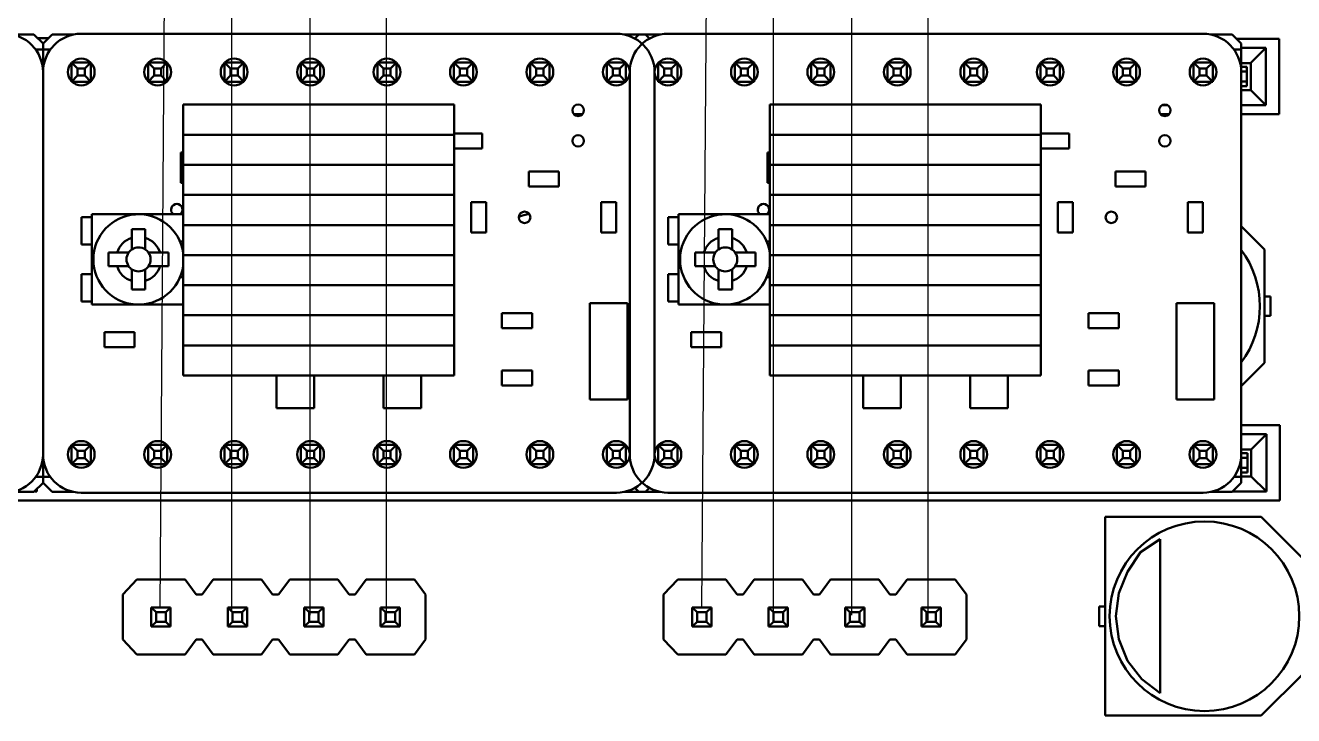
# Model space of a CAD drawing. Header units: millimetres. Extents: x 0 to 420, y 0 to 297.
# Drawn here: x 93.18 to 135.32, y 173.97 to 196.9 of the extents above; entities that cross this region are included whole.
import ezdxf

# ---------------------------------------------------------------- set-up
doc = ezdxf.new("R2010")
doc.units = ezdxf.units.MM
doc.layers.add('Sketch Geometry (ISO)', color=7, linetype='Continuous', lineweight=25)
doc.layers.add('Visible (ISO)', color=7, linetype='Continuous', lineweight=50)

msp = doc.modelspace()

# ---------------------------------------------------------------- linework, layer by layer
at = {"layer": 'Sketch Geometry (ISO)', "color": 1, "true_color": 0xff0000}
for p, q in [((105.172, 177.148), (105.172, 220.849)), ((123.172, 177.148), (123.172, 220.849))]:
    msp.add_line(p, q, dxfattribs=at)
at = {"layer": 'Sketch Geometry (ISO)', "color": 7}
for p, q in [((97.654, 177.571), (97.974, 220.431)), ((115.654, 177.571), (115.974, 220.431))]:
    msp.add_line(p, q, dxfattribs=at)
at = {"layer": 'Sketch Geometry (ISO)', "color": 116, "true_color": 0x008040}
for p, q in [((100.034, 177.411), (100.034, 219.955)), ((118.034, 177.411), (118.034, 219.955))]:
    msp.add_line(p, q, dxfattribs=at)
at = {"layer": 'Sketch Geometry (ISO)', "color": 5, "true_color": 0x0000ff}
for p, q in [((102.64, 177.308), (102.64, 219.321)), ((120.64, 177.308), (120.64, 219.321))]:
    msp.add_line(p, q, dxfattribs=at)
at = {"layer": 'Visible (ISO)'}
for p, q in [((92.744, 196.594), (93.463, 196.594)), ((93.763, 196.294), (93.463, 196.594)), ((93.588, 196.469), (93.938, 196.469)), ((94.063, 196.594), (93.763, 196.294)), ((94.063, 196.594), (94.782, 196.594)), ((112.813, 196.619), (95.033, 196.619)), ((113.064, 196.594), (113.783, 196.594)), ((113.557, 196.594), (113.425, 196.462)), ((113.557, 196.594), (114.276, 196.594)), ((113.915, 196.462), (113.783, 196.594)), ((132.307, 196.619), (114.527, 196.619)), ((132.558, 196.594), (133.277, 196.594)), ((133.577, 196.294), (133.277, 196.594)), ((133.422, 196.449), (134.84, 196.449)), ((134.84, 196.449), (134.84, 193.949)), ((93.763, 196.094), (93.522, 196.094)), ((93.763, 196.094), (93.763, 196.294)), ((93.763, 196.294), (93.763, 196.094)), ((94.005, 196.094), (93.763, 196.094)), ((93.763, 196.094), (93.763, 195.349)), ((93.763, 195.349), (93.763, 196.094)), ((133.577, 196.094), (133.335, 196.094)), ((133.577, 196.294), (133.577, 196.094)), ((133.577, 196.149), (134.394, 196.149)), ((133.577, 195.349), (133.577, 196.094)), ((133.895, 195.65), (134.394, 196.149)), ((134.394, 194.249), (134.394, 196.149)), ((94.913, 195.469), (94.713, 195.669)), ((94.713, 195.029), (94.713, 195.669)), ((94.713, 195.669), (95.353, 195.669)), ((95.153, 195.469), (95.353, 195.669)), ((95.353, 195.669), (95.353, 195.029)), ((97.253, 195.669), (97.893, 195.669)), ((97.453, 195.469), (97.253, 195.669)), ((97.253, 195.029), (97.253, 195.669)), ((97.693, 195.469), (97.893, 195.669)), ((97.893, 195.669), (97.893, 195.029)), ((99.793, 195.669), (100.433, 195.669)), ((99.993, 195.469), (99.793, 195.669)), ((99.793, 195.029), (99.793, 195.669)), ((100.233, 195.469), (100.433, 195.669)), ((100.433, 195.669), (100.433, 195.029)), ((102.333, 195.669), (102.973, 195.669)), ((102.533, 195.469), (102.333, 195.669)), ((102.333, 195.029), (102.333, 195.669)), ((102.773, 195.469), (102.973, 195.669)), ((102.973, 195.669), (102.973, 195.029)), ((104.873, 195.669), (105.513, 195.669)), ((105.073, 195.469), (104.873, 195.669)), ((104.873, 195.029), (104.873, 195.669)), ((105.313, 195.469), (105.513, 195.669)), ((105.513, 195.669), (105.513, 195.029)), ((107.413, 195.669), (108.053, 195.669)), ((107.613, 195.469), (107.413, 195.669)), ((107.413, 195.029), (107.413, 195.669)), ((107.853, 195.469), (108.053, 195.669)), ((108.053, 195.669), (108.053, 195.029)), ((109.953, 195.669), (110.593, 195.669)), ((110.153, 195.469), (109.953, 195.669)), ((109.953, 195.029), (109.953, 195.669)), ((110.393, 195.469), (110.593, 195.669)), ((110.593, 195.669), (110.593, 195.029)), ((112.493, 195.669), (113.133, 195.669)), ((112.693, 195.469), (112.493, 195.669)), ((112.493, 195.029), (112.493, 195.669)), ((112.933, 195.469), (113.133, 195.669)), ((113.133, 195.669), (113.133, 195.029)), ((114.407, 195.469), (114.207, 195.669)), ((114.207, 195.029), (114.207, 195.669)), ((114.207, 195.669), (114.847, 195.669)), ((114.647, 195.469), (114.847, 195.669)), ((114.847, 195.669), (114.847, 195.029)), ((116.747, 195.669), (117.387, 195.669)), ((116.947, 195.469), (116.747, 195.669)), ((116.747, 195.029), (116.747, 195.669)), ((117.187, 195.469), (117.387, 195.669)), ((117.387, 195.669), (117.387, 195.029)), ((119.287, 195.669), (119.927, 195.669)), ((119.487, 195.469), (119.287, 195.669)), ((119.287, 195.029), (119.287, 195.669)), ((119.727, 195.469), (119.927, 195.669)), ((119.927, 195.669), (119.927, 195.029)), ((121.827, 195.669), (122.467, 195.669)), ((122.027, 195.469), (121.827, 195.669)), ((121.827, 195.029), (121.827, 195.669)), ((122.267, 195.469), (122.467, 195.669)), ((122.467, 195.669), (122.467, 195.029)), ((124.367, 195.669), (125.007, 195.669)), ((124.567, 195.469), (124.367, 195.669)), ((124.367, 195.029), (124.367, 195.669)), ((124.807, 195.469), (125.007, 195.669)), ((125.007, 195.669), (125.007, 195.029)), ((126.907, 195.669), (127.547, 195.669)), ((127.107, 195.469), (126.907, 195.669)), ((126.907, 195.029), (126.907, 195.669)), ((127.347, 195.469), (127.547, 195.669)), ((127.547, 195.669), (127.547, 195.029)), ((129.447, 195.669), (130.087, 195.669)), ((129.647, 195.469), (129.447, 195.669)), ((129.447, 195.029), (129.447, 195.669)), ((129.887, 195.469), (130.087, 195.669)), ((130.087, 195.669), (130.087, 195.029)), ((131.987, 195.669), (132.627, 195.669)), ((132.187, 195.469), (131.987, 195.669)), ((131.987, 195.029), (131.987, 195.669)), ((132.427, 195.469), (132.627, 195.669)), ((132.627, 195.669), (132.627, 195.029)), ((133.577, 195.649), (133.895, 195.649)), ((133.895, 194.748), (133.895, 195.65)), ((93.763, 195.349), (93.763, 182.649)), ((93.763, 182.649), (93.763, 195.349)), ((94.713, 195.029), (94.913, 195.229)), ((95.153, 195.469), (94.913, 195.469)), ((94.913, 195.469), (94.913, 195.229)), ((94.913, 195.229), (95.153, 195.229)), ((95.153, 195.229), (95.153, 195.469)), ((95.353, 195.029), (95.153, 195.229)), ((97.253, 195.029), (97.453, 195.229)), ((97.693, 195.469), (97.453, 195.469)), ((97.453, 195.469), (97.453, 195.229)), ((97.453, 195.229), (97.693, 195.229)), ((97.693, 195.229), (97.693, 195.469)), ((97.893, 195.029), (97.693, 195.229)), ((99.793, 195.029), (99.993, 195.229)), ((100.233, 195.469), (99.993, 195.469)), ((99.993, 195.469), (99.993, 195.229)), ((99.993, 195.229), (100.233, 195.229)), ((100.233, 195.229), (100.233, 195.469)), ((100.433, 195.029), (100.233, 195.229)), ((102.333, 195.029), (102.533, 195.229)), ((102.773, 195.469), (102.533, 195.469)), ((102.533, 195.469), (102.533, 195.229)), ((102.533, 195.229), (102.773, 195.229)), ((102.773, 195.229), (102.773, 195.469)), ((102.973, 195.029), (102.773, 195.229)), ((104.873, 195.029), (105.073, 195.229)), ((105.313, 195.469), (105.073, 195.469)), ((105.073, 195.469), (105.073, 195.229)), ((105.073, 195.229), (105.313, 195.229)), ((105.313, 195.229), (105.313, 195.469)), ((105.513, 195.029), (105.313, 195.229)), ((107.413, 195.029), (107.613, 195.229)), ((107.853, 195.469), (107.613, 195.469)), ((107.613, 195.469), (107.613, 195.229)), ((107.613, 195.229), (107.853, 195.229)), ((107.853, 195.229), (107.853, 195.469)), ((108.053, 195.029), (107.853, 195.229)), ((109.953, 195.029), (110.153, 195.229)), ((110.393, 195.469), (110.153, 195.469)), ((110.153, 195.469), (110.153, 195.229)), ((110.153, 195.229), (110.393, 195.229)), ((110.393, 195.229), (110.393, 195.469)), ((110.593, 195.029), (110.393, 195.229)), ((112.493, 195.029), (112.693, 195.229)), ((112.933, 195.469), (112.693, 195.469)), ((112.693, 195.469), (112.693, 195.229)), ((112.693, 195.229), (112.933, 195.229)), ((112.933, 195.229), (112.933, 195.469)), ((113.133, 195.029), (112.933, 195.229)), ((113.257, 195.378), (113.257, 195.349)), ((113.257, 195.349), (113.257, 182.649)), ((114.083, 195.349), (114.083, 195.378)), ((114.083, 182.649), (114.083, 195.349)), ((114.207, 195.029), (114.407, 195.229)), ((114.647, 195.469), (114.407, 195.469)), ((114.407, 195.469), (114.407, 195.229)), ((114.407, 195.229), (114.647, 195.229)), ((114.647, 195.229), (114.647, 195.469)), ((114.847, 195.029), (114.647, 195.229)), ((116.747, 195.029), (116.947, 195.229)), ((117.187, 195.469), (116.947, 195.469)), ((116.947, 195.469), (116.947, 195.229)), ((116.947, 195.229), (117.187, 195.229)), ((117.187, 195.229), (117.187, 195.469)), ((117.387, 195.029), (117.187, 195.229)), ((119.287, 195.029), (119.487, 195.229)), ((119.727, 195.469), (119.487, 195.469)), ((119.487, 195.469), (119.487, 195.229)), ((119.487, 195.229), (119.727, 195.229)), ((119.727, 195.229), (119.727, 195.469)), ((119.927, 195.029), (119.727, 195.229)), ((121.827, 195.029), (122.027, 195.229)), ((122.267, 195.469), (122.027, 195.469)), ((122.027, 195.469), (122.027, 195.229)), ((122.027, 195.229), (122.267, 195.229)), ((122.267, 195.229), (122.267, 195.469)), ((122.467, 195.029), (122.267, 195.229)), ((124.367, 195.029), (124.567, 195.229)), ((124.807, 195.469), (124.567, 195.469)), ((124.567, 195.469), (124.567, 195.229)), ((124.567, 195.229), (124.807, 195.229)), ((124.807, 195.229), (124.807, 195.469)), ((125.007, 195.029), (124.807, 195.229)), ((126.907, 195.029), (127.107, 195.229)), ((127.347, 195.469), (127.107, 195.469)), ((127.107, 195.469), (127.107, 195.229)), ((127.107, 195.229), (127.347, 195.229)), ((127.347, 195.229), (127.347, 195.469)), ((127.547, 195.029), (127.347, 195.229)), ((129.447, 195.029), (129.647, 195.229)), ((129.887, 195.469), (129.647, 195.469)), ((129.647, 195.469), (129.647, 195.229)), ((129.647, 195.229), (129.887, 195.229)), ((129.887, 195.229), (129.887, 195.469)), ((130.087, 195.029), (129.887, 195.229)), ((131.987, 195.029), (132.187, 195.229)), ((132.427, 195.469), (132.187, 195.469)), ((132.187, 195.469), (132.187, 195.229)), ((132.187, 195.229), (132.427, 195.229)), ((132.427, 195.229), (132.427, 195.469)), ((132.627, 195.029), (132.427, 195.229)), ((133.765, 195.519), (133.577, 195.519)), ((133.577, 195.366), (133.765, 195.366)), ((133.577, 182.649), (133.577, 195.349)), ((133.765, 194.879), (133.765, 195.519)), ((95.353, 195.029), (94.713, 195.029)), ((97.893, 195.029), (97.253, 195.029)), ((100.433, 195.029), (99.793, 195.029)), ((102.973, 195.029), (102.333, 195.029)), ((105.513, 195.029), (104.873, 195.029)), ((108.053, 195.029), (107.413, 195.029)), ((110.593, 195.029), (109.953, 195.029)), ((113.133, 195.029), (112.493, 195.029)), ((114.847, 195.029), (114.207, 195.029)), ((117.387, 195.029), (116.747, 195.029)), ((119.927, 195.029), (119.287, 195.029)), ((122.467, 195.029), (121.827, 195.029)), ((125.007, 195.029), (124.367, 195.029)), ((127.547, 195.029), (126.907, 195.029)), ((130.087, 195.029), (129.447, 195.029)), ((132.627, 195.029), (131.987, 195.029)), ((133.577, 195.032), (133.765, 195.032)), ((133.577, 194.879), (133.765, 194.879)), ((133.577, 194.749), (133.895, 194.749)), ((133.895, 194.748), (134.394, 194.249)), ((107.423, 194.269), (98.423, 194.269)), ((98.423, 194.269), (98.423, 193.769)), ((107.423, 193.769), (107.423, 194.269)), ((126.917, 194.269), (117.917, 194.269)), ((117.917, 194.269), (117.917, 193.769)), ((126.917, 193.769), (126.917, 194.269)), ((111.404, 193.949), (111.682, 193.949)), ((130.898, 193.949), (131.176, 193.949)), ((130.95, 194.249), (131.123, 194.249)), ((133.577, 194.249), (134.394, 194.249)), ((133.577, 193.949), (134.84, 193.949)), ((98.423, 193.769), (98.423, 193.269)), ((107.423, 193.269), (107.423, 193.769)), ((117.917, 193.769), (117.917, 193.269)), ((126.917, 193.269), (126.917, 193.769)), ((107.423, 193.269), (98.423, 193.269)), ((98.423, 192.269), (98.423, 193.269)), ((108.36, 193.313), (107.423, 193.313)), ((107.423, 193.269), (107.423, 192.269)), ((108.36, 192.813), (108.36, 193.313)), ((126.917, 193.269), (117.917, 193.269)), ((117.917, 192.269), (117.917, 193.269)), ((127.854, 193.313), (126.917, 193.313)), ((126.917, 193.269), (126.917, 192.269)), ((127.854, 192.813), (127.854, 193.313)), ((98.339, 192.674), (98.339, 191.674)), ((98.423, 192.674), (98.339, 192.674)), ((107.423, 192.813), (108.36, 192.813)), ((117.833, 192.674), (117.833, 191.674)), ((117.917, 192.674), (117.833, 192.674)), ((126.917, 192.813), (127.854, 192.813)), ((98.423, 192.269), (107.423, 192.269)), ((98.423, 192.269), (98.423, 191.269)), ((107.423, 191.269), (107.423, 192.269)), ((117.917, 192.269), (126.917, 192.269)), ((117.917, 192.269), (117.917, 191.269)), ((126.917, 191.269), (126.917, 192.269)), ((110.9, 192.043), (109.9, 192.043)), ((109.9, 192.043), (109.9, 191.543)), ((110.9, 191.543), (110.9, 192.043)), ((130.394, 192.043), (129.394, 192.043)), ((129.394, 192.043), (129.394, 191.543)), ((130.394, 191.543), (130.394, 192.043)), ((98.339, 191.674), (98.423, 191.674)), ((109.9, 191.543), (110.9, 191.543)), ((117.833, 191.674), (117.917, 191.674)), ((129.394, 191.543), (130.394, 191.543)), ((107.423, 191.269), (98.423, 191.269)), ((98.423, 190.269), (98.423, 191.269)), ((107.423, 191.269), (107.423, 190.269)), ((107.991, 191.023), (107.991, 190.023)), ((108.491, 191.023), (107.991, 191.023)), ((108.491, 190.023), (108.491, 191.023)), ((112.309, 191.023), (112.309, 190.023)), ((112.809, 191.023), (112.309, 191.023)), ((112.809, 190.023), (112.809, 191.023)), ((126.917, 191.269), (117.917, 191.269)), ((117.917, 190.269), (117.917, 191.269)), ((126.917, 191.269), (126.917, 190.269)), ((127.485, 191.023), (127.485, 190.023)), ((127.985, 191.023), (127.485, 191.023)), ((127.985, 190.023), (127.985, 191.023)), ((131.803, 191.023), (131.803, 190.023)), ((132.303, 191.023), (131.803, 191.023)), ((132.303, 190.023), (132.303, 191.023)), ((95.038, 190.526), (95.388, 190.526)), ((95.038, 189.621), (95.038, 190.526)), ((98.423, 190.626), (95.388, 190.626)), ((95.388, 190.626), (95.388, 190.526)), ((95.388, 190.526), (95.388, 189.621)), ((114.532, 190.526), (114.882, 190.526)), ((114.532, 189.621), (114.532, 190.526)), ((117.917, 190.626), (114.882, 190.626)), ((114.882, 190.626), (114.882, 190.526)), ((114.882, 190.526), (114.882, 189.621)), ((97.163, 190.126), (96.713, 190.126)), ((96.713, 190.126), (96.713, 189.842)), ((97.163, 189.842), (97.163, 190.126)), ((98.423, 190.269), (107.423, 190.269)), ((98.423, 190.269), (98.423, 189.269)), ((107.423, 189.269), (107.423, 190.269)), ((116.657, 190.126), (116.207, 190.126)), ((116.207, 190.126), (116.207, 189.842)), ((116.657, 189.842), (116.657, 190.126)), ((117.917, 190.269), (126.917, 190.269)), ((117.917, 190.269), (117.917, 189.269)), ((126.917, 189.269), (126.917, 190.269)), ((134.346, 189.459), (133.577, 190.228)), ((98.315, 189.721), (98.423, 189.721)), ((107.991, 190.023), (108.491, 190.023)), ((112.309, 190.023), (112.809, 190.023)), ((117.809, 189.721), (117.917, 189.721)), ((127.485, 190.023), (127.985, 190.023)), ((131.803, 190.023), (132.303, 190.023)), ((95.388, 189.621), (95.038, 189.621)), ((95.388, 189.621), (95.388, 188.631)), ((95.938, 189.351), (95.938, 188.901)), ((96.223, 189.351), (95.938, 189.351)), ((97.938, 189.351), (97.654, 189.351)), ((97.938, 188.901), (97.938, 189.351)), ((107.423, 189.269), (98.423, 189.269)), ((98.423, 188.269), (98.423, 189.269)), ((107.423, 189.269), (107.423, 188.269)), ((114.882, 189.621), (114.532, 189.621)), ((114.882, 189.621), (114.882, 188.631)), ((115.432, 189.351), (115.432, 188.901)), ((115.716, 189.351), (115.432, 189.351)), ((117.432, 189.351), (117.147, 189.351)), ((117.432, 188.901), (117.432, 189.351)), ((126.917, 189.269), (117.917, 189.269)), ((117.917, 188.269), (117.917, 189.269)), ((126.917, 189.269), (126.917, 188.269)), ((134.346, 185.687), (134.346, 189.459)), ((95.938, 188.901), (96.223, 188.901)), ((97.654, 188.901), (97.938, 188.901)), ((115.432, 188.901), (115.716, 188.901)), ((117.147, 188.901), (117.432, 188.901)), ((95.038, 188.631), (95.388, 188.631)), ((95.038, 187.726), (95.038, 188.631)), ((95.388, 188.631), (95.388, 187.726)), ((96.713, 188.411), (96.713, 188.126)), ((97.163, 188.126), (97.163, 188.411)), ((98.423, 188.531), (98.315, 188.531)), ((114.532, 188.631), (114.882, 188.631)), ((114.532, 187.726), (114.532, 188.631)), ((114.882, 188.631), (114.882, 187.726)), ((116.207, 188.411), (116.207, 188.126)), ((116.657, 188.126), (116.657, 188.411)), ((117.917, 188.531), (117.809, 188.531)), ((96.713, 188.126), (97.163, 188.126)), ((98.423, 188.269), (107.423, 188.269)), ((98.423, 188.269), (98.423, 187.269)), ((107.423, 187.269), (107.423, 188.269)), ((116.207, 188.126), (116.657, 188.126)), ((117.917, 188.269), (126.917, 188.269)), ((117.917, 188.269), (117.917, 187.269)), ((126.917, 187.269), (126.917, 188.269)), ((95.388, 187.726), (95.038, 187.726)), ((95.388, 187.726), (95.388, 187.626)), ((95.388, 187.626), (98.423, 187.626)), ((111.934, 187.678), (111.934, 184.478)), ((113.184, 187.678), (111.934, 187.678)), ((113.184, 184.478), (113.184, 187.678)), ((114.882, 187.726), (114.532, 187.726)), ((114.882, 187.726), (114.882, 187.626)), ((114.882, 187.626), (117.917, 187.626)), ((131.428, 187.678), (131.428, 184.478)), ((132.678, 187.678), (131.428, 187.678)), ((132.678, 184.478), (132.678, 187.678)), ((134.546, 187.898), (134.346, 187.898)), ((134.546, 187.248), (134.546, 187.898)), ((107.423, 187.269), (98.423, 187.269)), ((98.423, 186.269), (98.423, 187.269)), ((107.423, 187.269), (107.423, 186.269)), ((110.011, 187.344), (109.011, 187.344)), ((109.011, 187.344), (109.011, 186.844)), ((110.011, 186.844), (110.011, 187.344)), ((126.917, 187.269), (117.917, 187.269)), ((117.917, 186.269), (117.917, 187.269)), ((126.917, 187.269), (126.917, 186.269)), ((129.505, 187.344), (128.505, 187.344)), ((128.505, 187.344), (128.505, 186.844)), ((129.505, 186.844), (129.505, 187.344)), ((134.346, 187.248), (134.546, 187.248)), ((96.803, 186.709), (95.803, 186.709)), ((95.803, 186.709), (95.803, 186.209)), ((96.803, 186.209), (96.803, 186.709)), ((109.011, 186.844), (110.011, 186.844)), ((116.297, 186.709), (115.297, 186.709)), ((115.297, 186.709), (115.297, 186.209)), ((116.297, 186.209), (116.297, 186.709)), ((128.505, 186.844), (129.505, 186.844)), ((98.423, 186.269), (107.423, 186.269)), ((98.423, 186.269), (98.423, 185.769)), ((107.423, 185.769), (107.423, 186.269)), ((117.917, 186.269), (126.917, 186.269)), ((117.917, 186.269), (117.917, 185.769)), ((126.917, 185.769), (126.917, 186.269)), ((95.803, 186.209), (96.803, 186.209)), ((115.297, 186.209), (116.297, 186.209)), ((98.423, 185.769), (98.423, 185.269)), ((107.423, 185.269), (107.423, 185.769)), ((110.011, 185.439), (109.011, 185.439)), ((109.011, 185.439), (109.011, 184.939)), ((110.011, 184.939), (110.011, 185.439)), ((117.917, 185.769), (117.917, 185.269)), ((126.917, 185.269), (126.917, 185.769)), ((129.505, 185.439), (128.505, 185.439)), ((128.505, 185.439), (128.505, 184.939)), ((129.505, 184.939), (129.505, 185.439)), ((133.577, 184.918), (134.346, 185.687)), ((98.423, 185.269), (107.423, 185.269)), ((101.52, 185.269), (101.52, 184.189)), ((102.77, 184.189), (102.77, 185.269)), ((105.076, 185.269), (105.076, 184.189)), ((106.326, 184.189), (106.326, 185.269)), ((117.917, 185.269), (126.917, 185.269)), ((121.014, 185.269), (121.014, 184.189)), ((122.264, 184.189), (122.264, 185.269)), ((124.57, 185.269), (124.57, 184.189)), ((125.82, 184.189), (125.82, 185.269)), ((109.011, 184.939), (110.011, 184.939)), ((128.505, 184.939), (129.505, 184.939)), ((101.52, 184.189), (102.77, 184.189)), ((105.076, 184.189), (106.326, 184.189)), ((111.934, 184.478), (113.184, 184.478)), ((121.014, 184.189), (122.264, 184.189)), ((124.57, 184.189), (125.82, 184.189)), ((131.428, 184.478), (132.678, 184.478)), ((133.577, 183.617), (134.856, 183.617)), ((133.577, 183.317), (134.41, 183.317)), ((133.911, 182.818), (134.41, 183.317)), ((134.41, 181.417), (134.41, 183.317)), ((134.856, 183.617), (134.856, 181.117)), ((94.713, 182.969), (95.353, 182.969)), ((94.913, 182.769), (94.713, 182.969)), ((94.713, 182.329), (94.713, 182.969)), ((95.153, 182.769), (95.353, 182.969)), ((95.353, 182.969), (95.353, 182.329)), ((97.453, 182.769), (97.253, 182.969)), ((97.253, 182.329), (97.253, 182.969)), ((97.253, 182.969), (97.893, 182.969)), ((97.693, 182.769), (97.893, 182.969)), ((97.893, 182.969), (97.893, 182.329)), ((99.993, 182.769), (99.793, 182.969)), ((99.793, 182.329), (99.793, 182.969)), ((99.793, 182.969), (100.433, 182.969)), ((100.233, 182.769), (100.433, 182.969)), ((100.433, 182.969), (100.433, 182.329)), ((102.333, 182.969), (102.973, 182.969)), ((102.333, 182.329), (102.333, 182.969)), ((102.533, 182.769), (102.333, 182.969)), ((102.773, 182.769), (102.973, 182.969)), ((102.973, 182.969), (102.973, 182.329)), ((104.873, 182.329), (104.873, 182.969)), ((104.873, 182.969), (105.513, 182.969)), ((105.073, 182.769), (104.873, 182.969)), ((105.313, 182.769), (105.513, 182.969)), ((105.513, 182.969), (105.513, 182.329)), ((107.413, 182.329), (107.413, 182.969)), ((107.413, 182.969), (108.053, 182.969)), ((107.613, 182.769), (107.413, 182.969)), ((107.853, 182.769), (108.053, 182.969)), ((108.053, 182.969), (108.053, 182.329)), ((109.953, 182.329), (109.953, 182.969)), ((109.953, 182.969), (110.593, 182.969)), ((110.153, 182.769), (109.953, 182.969)), ((110.393, 182.769), (110.593, 182.969)), ((110.593, 182.969), (110.593, 182.329)), ((112.493, 182.329), (112.493, 182.969)), ((112.493, 182.969), (113.133, 182.969)), ((112.693, 182.769), (112.493, 182.969)), ((112.933, 182.769), (113.133, 182.969)), ((113.133, 182.969), (113.133, 182.329)), ((114.207, 182.969), (114.847, 182.969)), ((114.407, 182.769), (114.207, 182.969)), ((114.207, 182.329), (114.207, 182.969)), ((114.647, 182.769), (114.847, 182.969)), ((114.847, 182.969), (114.847, 182.329)), ((116.947, 182.769), (116.747, 182.969)), ((116.747, 182.329), (116.747, 182.969)), ((116.747, 182.969), (117.387, 182.969)), ((117.187, 182.769), (117.387, 182.969)), ((117.387, 182.969), (117.387, 182.329)), ((119.487, 182.769), (119.287, 182.969)), ((119.287, 182.329), (119.287, 182.969)), ((119.287, 182.969), (119.927, 182.969)), ((119.727, 182.769), (119.927, 182.969)), ((119.927, 182.969), (119.927, 182.329)), ((121.827, 182.969), (122.467, 182.969)), ((121.827, 182.329), (121.827, 182.969)), ((122.027, 182.769), (121.827, 182.969)), ((122.267, 182.769), (122.467, 182.969)), ((122.467, 182.969), (122.467, 182.329)), ((124.367, 182.329), (124.367, 182.969)), ((124.367, 182.969), (125.007, 182.969)), ((124.567, 182.769), (124.367, 182.969)), ((124.807, 182.769), (125.007, 182.969)), ((125.007, 182.969), (125.007, 182.329)), ((126.907, 182.329), (126.907, 182.969)), ((126.907, 182.969), (127.547, 182.969)), ((127.107, 182.769), (126.907, 182.969)), ((127.347, 182.769), (127.547, 182.969)), ((127.547, 182.969), (127.547, 182.329)), ((129.447, 182.329), (129.447, 182.969)), ((129.447, 182.969), (130.087, 182.969)), ((129.647, 182.769), (129.447, 182.969)), ((129.887, 182.769), (130.087, 182.969)), ((130.087, 182.969), (130.087, 182.329)), ((131.987, 182.329), (131.987, 182.969)), ((131.987, 182.969), (132.627, 182.969)), ((132.187, 182.769), (131.987, 182.969)), ((132.427, 182.769), (132.627, 182.969)), ((132.627, 182.969), (132.627, 182.329)), ((93.763, 182.649), (93.763, 181.904)), ((93.763, 181.904), (93.763, 182.649)), ((94.713, 182.329), (94.913, 182.529)), ((95.153, 182.769), (94.913, 182.769)), ((94.913, 182.769), (94.913, 182.529)), ((94.913, 182.529), (95.153, 182.529)), ((95.153, 182.529), (95.153, 182.769)), ((95.353, 182.329), (95.153, 182.529)), ((97.253, 182.329), (97.453, 182.529)), ((97.453, 182.769), (97.453, 182.529)), ((97.693, 182.769), (97.453, 182.769)), ((97.453, 182.529), (97.693, 182.529)), ((97.693, 182.529), (97.693, 182.769)), ((97.893, 182.329), (97.693, 182.529)), ((99.793, 182.329), (99.993, 182.529)), ((99.993, 182.769), (99.993, 182.529)), ((100.233, 182.769), (99.993, 182.769)), ((99.993, 182.529), (100.233, 182.529)), ((100.233, 182.529), (100.233, 182.769)), ((100.433, 182.329), (100.233, 182.529)), ((102.333, 182.329), (102.533, 182.529)), ((102.533, 182.769), (102.533, 182.529)), ((102.773, 182.769), (102.533, 182.769)), ((102.533, 182.529), (102.773, 182.529)), ((102.773, 182.529), (102.773, 182.769)), ((102.973, 182.329), (102.773, 182.529)), ((104.873, 182.329), (105.073, 182.529)), ((105.073, 182.769), (105.073, 182.529)), ((105.313, 182.769), (105.073, 182.769)), ((105.073, 182.529), (105.313, 182.529)), ((105.313, 182.529), (105.313, 182.769)), ((105.513, 182.329), (105.313, 182.529)), ((107.413, 182.329), (107.613, 182.529)), ((107.613, 182.769), (107.613, 182.529)), ((107.853, 182.769), (107.613, 182.769)), ((107.613, 182.529), (107.853, 182.529)), ((107.853, 182.529), (107.853, 182.769)), ((108.053, 182.329), (107.853, 182.529)), ((109.953, 182.329), (110.153, 182.529)), ((110.153, 182.769), (110.153, 182.529)), ((110.393, 182.769), (110.153, 182.769)), ((110.153, 182.529), (110.393, 182.529)), ((110.393, 182.529), (110.393, 182.769)), ((110.593, 182.329), (110.393, 182.529)), ((112.493, 182.329), (112.693, 182.529)), ((112.693, 182.769), (112.693, 182.529)), ((112.933, 182.769), (112.693, 182.769)), ((112.693, 182.529), (112.933, 182.529)), ((112.933, 182.529), (112.933, 182.769)), ((113.133, 182.329), (112.933, 182.529)), ((113.257, 182.649), (113.257, 182.621)), ((114.083, 182.621), (114.083, 182.649)), ((114.207, 182.329), (114.407, 182.529)), ((114.647, 182.769), (114.407, 182.769)), ((114.407, 182.769), (114.407, 182.529)), ((114.407, 182.529), (114.647, 182.529)), ((114.647, 182.529), (114.647, 182.769)), ((114.847, 182.329), (114.647, 182.529)), ((116.747, 182.329), (116.947, 182.529)), ((116.947, 182.769), (116.947, 182.529)), ((117.187, 182.769), (116.947, 182.769)), ((116.947, 182.529), (117.187, 182.529)), ((117.187, 182.529), (117.187, 182.769)), ((117.387, 182.329), (117.187, 182.529)), ((119.287, 182.329), (119.487, 182.529)), ((119.487, 182.769), (119.487, 182.529)), ((119.727, 182.769), (119.487, 182.769)), ((119.487, 182.529), (119.727, 182.529)), ((119.727, 182.529), (119.727, 182.769)), ((119.927, 182.329), (119.727, 182.529)), ((121.827, 182.329), (122.027, 182.529)), ((122.027, 182.769), (122.027, 182.529)), ((122.267, 182.769), (122.027, 182.769)), ((122.027, 182.529), (122.267, 182.529)), ((122.267, 182.529), (122.267, 182.769)), ((122.467, 182.329), (122.267, 182.529)), ((124.367, 182.329), (124.567, 182.529)), ((124.567, 182.769), (124.567, 182.529)), ((124.807, 182.769), (124.567, 182.769)), ((124.567, 182.529), (124.807, 182.529)), ((124.807, 182.529), (124.807, 182.769)), ((125.007, 182.329), (124.807, 182.529)), ((126.907, 182.329), (127.107, 182.529)), ((127.107, 182.769), (127.107, 182.529)), ((127.347, 182.769), (127.107, 182.769)), ((127.107, 182.529), (127.347, 182.529)), ((127.347, 182.529), (127.347, 182.769)), ((127.547, 182.329), (127.347, 182.529)), ((129.447, 182.329), (129.647, 182.529)), ((129.647, 182.769), (129.647, 182.529)), ((129.887, 182.769), (129.647, 182.769)), ((129.647, 182.529), (129.887, 182.529)), ((129.887, 182.529), (129.887, 182.769)), ((130.087, 182.329), (129.887, 182.529)), ((131.987, 182.329), (132.187, 182.529)), ((132.187, 182.769), (132.187, 182.529)), ((132.427, 182.769), (132.187, 182.769)), ((132.187, 182.529), (132.427, 182.529)), ((132.427, 182.529), (132.427, 182.769)), ((132.627, 182.329), (132.427, 182.529)), ((133.577, 182.817), (133.911, 182.817)), ((133.781, 182.687), (133.577, 182.687)), ((133.577, 181.904), (133.577, 182.649)), ((133.577, 182.533), (133.781, 182.533)), ((133.781, 182.047), (133.781, 182.687)), ((133.911, 181.916), (133.911, 182.818)), ((95.353, 182.329), (94.713, 182.329)), ((97.893, 182.329), (97.253, 182.329)), ((100.433, 182.329), (99.793, 182.329)), ((102.973, 182.329), (102.333, 182.329)), ((105.513, 182.329), (104.873, 182.329)), ((108.053, 182.329), (107.413, 182.329)), ((110.593, 182.329), (109.953, 182.329)), ((113.133, 182.329), (112.493, 182.329)), ((114.847, 182.329), (114.207, 182.329)), ((117.387, 182.329), (116.747, 182.329)), ((119.927, 182.329), (119.287, 182.329)), ((122.467, 182.329), (121.827, 182.329)), ((125.007, 182.329), (124.367, 182.329)), ((127.547, 182.329), (126.907, 182.329)), ((130.087, 182.329), (129.447, 182.329)), ((132.627, 182.329), (131.987, 182.329)), ((133.577, 182.2), (133.781, 182.2)), ((133.577, 182.047), (133.781, 182.047)), ((93.463, 181.404), (93.763, 181.704)), ((93.522, 181.904), (93.763, 181.904)), ((93.763, 181.904), (94.005, 181.904)), ((93.763, 181.704), (93.763, 181.904)), ((93.763, 181.904), (93.763, 181.704)), ((93.763, 181.704), (94.063, 181.404)), ((133.277, 181.404), (133.577, 181.704)), ((133.335, 181.904), (133.577, 181.904)), ((133.577, 181.917), (133.911, 181.917)), ((133.577, 181.904), (133.577, 181.704)), ((133.911, 181.916), (134.41, 181.417)), ((93.463, 181.404), (92.744, 181.404)), ((93.476, 181.417), (93.554, 181.417)), ((93.515, 181.456), (93.554, 181.417)), ((93.554, 181.417), (93.554, 181.495)), ((94.782, 181.404), (94.063, 181.404)), ((95.033, 181.379), (112.813, 181.379)), ((113.783, 181.404), (113.064, 181.404)), ((113.425, 181.536), (113.557, 181.404)), ((114.276, 181.404), (113.557, 181.404)), ((113.783, 181.404), (113.915, 181.536)), ((114.527, 181.379), (132.307, 181.379)), ((133.277, 181.404), (132.558, 181.404)), ((133.289, 181.417), (134.41, 181.417)), ((73.43, 181.117), (94, 181.117)), ((94, 181.122), (114.286, 181.122)), ((114.286, 181.117), (134.856, 181.117)), ((134.239, 180.575), (129.054, 180.575)), ((129.054, 180.575), (129.054, 173.975)), ((135.654, 179.161), (134.239, 180.575)), ((130.231, 179.398), (130.879, 179.83)), ((130.879, 179.83), (130.879, 174.72)), ((129.799, 178.75), (130.231, 179.398)), ((129.504, 178.038), (129.799, 178.75)), ((96.412, 178.001), (96.882, 178.501)), ((96.882, 178.501), (98.482, 178.501)), ((98.482, 178.501), (98.852, 178.001)), ((99.052, 178.001), (99.422, 178.501)), ((99.422, 178.501), (101.022, 178.501)), ((101.022, 178.501), (101.392, 178.001)), ((101.592, 178.001), (101.962, 178.501)), ((101.962, 178.501), (103.562, 178.501)), ((103.562, 178.501), (103.932, 178.001)), ((104.132, 178.001), (104.502, 178.501)), ((104.502, 178.501), (106.102, 178.501)), ((106.102, 178.501), (106.472, 178.001)), ((114.384, 178.001), (114.854, 178.501)), ((114.854, 178.501), (116.454, 178.501)), ((116.454, 178.501), (116.824, 178.001)), ((117.024, 178.001), (117.394, 178.501)), ((117.394, 178.501), (118.994, 178.501)), ((118.994, 178.501), (119.364, 178.001)), ((119.564, 178.001), (119.934, 178.501)), ((119.934, 178.501), (121.534, 178.501)), ((121.534, 178.501), (121.904, 178.001)), ((122.104, 178.001), (122.474, 178.501)), ((122.474, 178.501), (124.074, 178.501)), ((124.074, 178.501), (124.444, 178.001)), ((96.412, 178.001), (96.412, 176.501)), ((99.052, 178.001), (98.852, 178.001)), ((101.592, 178.001), (101.392, 178.001)), ((104.132, 178.001), (103.932, 178.001)), ((106.472, 178.001), (106.472, 176.501)), ((114.384, 178.001), (114.384, 176.501)), ((117.024, 178.001), (116.824, 178.001)), ((119.564, 178.001), (119.364, 178.001)), ((122.104, 178.001), (121.904, 178.001)), ((124.444, 178.001), (124.444, 176.501)), ((129.404, 177.275), (129.504, 178.038)), ((98.002, 177.571), (97.362, 177.571)), ((97.522, 177.411), (97.362, 177.571)), ((97.362, 176.931), (97.362, 177.571)), ((97.842, 177.411), (97.522, 177.411)), ((97.522, 177.091), (97.522, 177.411)), ((98.002, 177.571), (97.842, 177.411)), ((97.842, 177.091), (97.842, 177.411)), ((98.002, 176.931), (98.002, 177.571)), ((99.902, 176.931), (99.902, 177.571)), ((100.542, 177.571), (99.902, 177.571)), ((100.062, 177.411), (99.902, 177.571)), ((100.382, 177.411), (100.062, 177.411)), ((100.062, 177.091), (100.062, 177.411)), ((100.542, 177.571), (100.382, 177.411)), ((100.382, 177.091), (100.382, 177.411)), ((100.542, 176.931), (100.542, 177.571)), ((102.442, 176.931), (102.442, 177.571)), ((103.082, 177.571), (102.442, 177.571)), ((102.602, 177.411), (102.442, 177.571)), ((102.922, 177.411), (102.602, 177.411)), ((102.602, 177.091), (102.602, 177.411)), ((103.082, 177.571), (102.922, 177.411)), ((102.922, 177.091), (102.922, 177.411)), ((103.082, 176.931), (103.082, 177.571)), ((104.982, 176.931), (104.982, 177.571)), ((105.622, 177.571), (104.982, 177.571)), ((105.142, 177.411), (104.982, 177.571)), ((105.462, 177.411), (105.142, 177.411)), ((105.142, 177.091), (105.142, 177.411)), ((105.622, 177.571), (105.462, 177.411)), ((105.462, 177.091), (105.462, 177.411)), ((105.622, 176.931), (105.622, 177.571)), ((115.334, 176.931), (115.334, 177.571)), ((115.974, 177.571), (115.334, 177.571)), ((115.494, 177.411), (115.334, 177.571)), ((115.814, 177.411), (115.494, 177.411)), ((115.494, 177.091), (115.494, 177.411)), ((115.974, 177.571), (115.814, 177.411)), ((115.814, 177.091), (115.814, 177.411)), ((115.974, 176.931), (115.974, 177.571)), ((117.874, 176.931), (117.874, 177.571)), ((118.514, 177.571), (117.874, 177.571)), ((118.034, 177.411), (117.874, 177.571)), ((118.354, 177.411), (118.034, 177.411)), ((118.034, 177.091), (118.034, 177.411)), ((118.514, 177.571), (118.354, 177.411)), ((118.354, 177.091), (118.354, 177.411)), ((118.514, 176.931), (118.514, 177.571)), ((120.414, 176.931), (120.414, 177.571)), ((121.054, 177.571), (120.414, 177.571)), ((120.574, 177.411), (120.414, 177.571)), ((120.894, 177.411), (120.574, 177.411)), ((120.574, 177.091), (120.574, 177.411)), ((121.054, 177.571), (120.894, 177.411)), ((120.894, 177.091), (120.894, 177.411)), ((121.054, 176.931), (121.054, 177.571)), ((122.954, 176.931), (122.954, 177.571)), ((123.594, 177.571), (122.954, 177.571)), ((123.114, 177.411), (122.954, 177.571)), ((123.434, 177.411), (123.114, 177.411)), ((123.114, 177.091), (123.114, 177.411)), ((123.594, 177.571), (123.434, 177.411)), ((123.434, 177.091), (123.434, 177.411)), ((123.594, 176.931), (123.594, 177.571)), ((129.054, 177.6), (128.854, 177.6)), ((128.854, 177.6), (128.854, 176.95)), ((97.362, 176.931), (97.522, 177.091)), ((97.842, 177.091), (97.522, 177.091)), ((97.842, 177.091), (98.002, 176.931)), ((99.902, 176.931), (100.062, 177.091)), ((100.382, 177.091), (100.062, 177.091)), ((100.382, 177.091), (100.542, 176.931)), ((102.442, 176.931), (102.602, 177.091)), ((102.922, 177.091), (102.602, 177.091)), ((102.922, 177.091), (103.082, 176.931)), ((104.982, 176.931), (105.142, 177.091)), ((105.462, 177.091), (105.142, 177.091)), ((105.462, 177.091), (105.622, 176.931)), ((115.334, 176.931), (115.494, 177.091)), ((115.814, 177.091), (115.494, 177.091)), ((115.814, 177.091), (115.974, 176.931)), ((117.874, 176.931), (118.034, 177.091)), ((118.354, 177.091), (118.034, 177.091)), ((118.354, 177.091), (118.514, 176.931)), ((120.414, 176.931), (120.574, 177.091)), ((120.894, 177.091), (120.574, 177.091)), ((120.894, 177.091), (121.054, 176.931)), ((122.954, 176.931), (123.114, 177.091)), ((123.434, 177.091), (123.114, 177.091)), ((123.434, 177.091), (123.594, 176.931)), ((129.504, 176.511), (129.404, 177.275)), ((98.002, 176.931), (97.362, 176.931)), ((100.542, 176.931), (99.902, 176.931)), ((103.082, 176.931), (102.442, 176.931)), ((105.622, 176.931), (104.982, 176.931)), ((115.974, 176.931), (115.334, 176.931)), ((118.514, 176.931), (117.874, 176.931)), ((121.054, 176.931), (120.414, 176.931)), ((123.594, 176.931), (122.954, 176.931)), ((128.854, 176.95), (129.054, 176.95)), ((96.412, 176.501), (96.882, 176.001)), ((98.482, 176.001), (98.852, 176.501)), ((99.052, 176.501), (98.852, 176.501)), ((99.422, 176.001), (99.052, 176.501)), ((101.392, 176.501), (101.022, 176.001)), ((101.592, 176.501), (101.392, 176.501)), ((101.962, 176.001), (101.592, 176.501)), ((103.932, 176.501), (103.562, 176.001)), ((104.132, 176.501), (103.932, 176.501)), ((104.502, 176.001), (104.132, 176.501)), ((106.472, 176.501), (106.102, 176.001)), ((114.384, 176.501), (114.854, 176.001)), ((116.454, 176.001), (116.824, 176.501)), ((117.024, 176.501), (116.824, 176.501)), ((117.394, 176.001), (117.024, 176.501)), ((119.364, 176.501), (118.994, 176.001)), ((119.564, 176.501), (119.364, 176.501)), ((119.934, 176.001), (119.564, 176.501)), ((121.904, 176.501), (121.534, 176.001)), ((122.104, 176.501), (121.904, 176.501)), ((122.474, 176.001), (122.104, 176.501)), ((124.444, 176.501), (124.074, 176.001)), ((129.799, 175.8), (129.504, 176.511)), ((96.882, 176.001), (98.482, 176.001)), ((101.022, 176.001), (99.422, 176.001)), ((103.562, 176.001), (101.962, 176.001)), ((106.102, 176.001), (104.502, 176.001)), ((114.854, 176.001), (116.454, 176.001)), ((118.994, 176.001), (117.394, 176.001)), ((121.534, 176.001), (119.934, 176.001)), ((124.074, 176.001), (122.474, 176.001)), ((130.268, 175.189), (129.799, 175.8)), ((134.239, 173.975), (135.654, 175.389)), ((130.879, 174.72), (130.268, 175.189)), ((129.054, 173.975), (134.239, 173.975))]:
    msp.add_line(p, q, dxfattribs=at)
for centre, radius in [((111.543, 194.079), 0.191), ((131.037, 194.079), 0.191), ((111.543, 193.063), 0.191), ((131.037, 193.063), 0.191), ((109.765, 190.523), 0.191), ((129.259, 190.523), 0.191), ((132.354, 177.275), 3.15)]:
    msp.add_circle(centre, radius, dxfattribs=at)
for centre, radius, start, end in [((92.493, 195.349), 1.27, 0, 90), ((95.033, 195.349), 1.27, 90, 180), ((112.813, 195.349), 1.27, 0, 90), ((114.527, 195.349), 1.27, 90, 180), ((132.307, 195.349), 1.27, 0, 90), ((95.033, 195.349), 0.444, 136.0471, 223.9529), ((95.033, 195.349), 0.445, 46.0471, 133.9529), ((95.033, 195.349), 0.445, 316.0471, 43.9529), ((97.573, 195.349), 0.444, 136.0471, 223.9529), ((97.573, 195.349), 0.445, 46.0471, 133.9529), ((97.573, 195.349), 0.445, 316.0471, 43.9529), ((100.113, 195.349), 0.445, 136.0471, 223.9529), ((100.113, 195.349), 0.445, 46.0471, 133.9529), ((100.113, 195.349), 0.445, 316.0471, 43.9529), ((102.653, 195.349), 0.445, 136.0471, 223.9529), ((102.653, 195.349), 0.445, 46.0471, 133.9529), ((102.653, 195.349), 0.445, 316.0471, 43.9529), ((105.193, 195.349), 0.445, 136.0471, 223.9529), ((105.193, 195.349), 0.445, 46.0471, 133.9529), ((105.193, 195.349), 0.445, 316.0471, 43.9529), ((107.733, 195.349), 0.445, 136.0471, 223.9529), ((107.733, 195.349), 0.445, 46.0471, 133.9529), ((107.733, 195.349), 0.445, 316.0471, 43.9529), ((110.273, 195.349), 0.445, 136.0471, 223.9529), ((110.273, 195.349), 0.445, 46.0471, 133.9529), ((110.273, 195.349), 0.445, 316.0471, 43.9529), ((112.813, 195.349), 0.445, 136.0471, 223.9529), ((112.813, 195.349), 0.445, 46.0471, 133.9529), ((112.813, 195.349), 0.445, 316.0471, 43.9529), ((114.527, 195.349), 0.444, 136.0471, 223.9529), ((114.527, 195.349), 0.445, 46.0471, 133.9529), ((114.527, 195.349), 0.444, 316.0471, 43.9529), ((117.067, 195.349), 0.444, 136.0471, 223.9529), ((117.067, 195.349), 0.445, 46.0471, 133.9529), ((117.067, 195.349), 0.444, 316.0471, 43.9529), ((119.607, 195.349), 0.445, 136.0471, 223.9529), ((119.607, 195.349), 0.445, 46.0471, 133.9529), ((119.607, 195.349), 0.445, 316.0471, 43.9529), ((122.147, 195.349), 0.444, 136.0471, 223.9529), ((122.147, 195.349), 0.444, 46.0471, 133.9529), ((122.147, 195.349), 0.444, 316.0471, 43.9529), ((124.687, 195.349), 0.444, 136.0471, 223.9529), ((124.687, 195.349), 0.445, 46.0471, 133.9529), ((124.687, 195.349), 0.445, 316.0471, 43.9529), ((127.227, 195.349), 0.444, 136.0471, 223.9529), ((127.227, 195.349), 0.445, 46.0471, 133.9529), ((127.227, 195.349), 0.445, 316.0471, 43.9529), ((129.767, 195.349), 0.444, 136.0471, 223.9529), ((129.767, 195.349), 0.445, 46.0471, 133.9529), ((129.767, 195.349), 0.444, 316.0471, 43.9529), ((132.307, 195.349), 0.444, 136.0471, 223.9529), ((132.307, 195.349), 0.445, 46.0471, 133.9529), ((132.307, 195.349), 0.444, 316.0471, 43.9529), ((133.481, 195.128), 0.452, 51.2184, 59.7603), ((95.033, 195.349), 0.445, 226.0471, 313.9529), ((97.573, 195.349), 0.445, 226.0471, 313.9529), ((100.113, 195.349), 0.445, 226.0471, 313.9529), ((102.653, 195.349), 0.445, 226.0471, 313.9529), ((105.193, 195.349), 0.445, 226.0471, 313.9529), ((107.733, 195.349), 0.445, 226.0471, 313.9529), ((110.273, 195.349), 0.445, 226.0471, 313.9529), ((112.813, 195.349), 0.445, 226.0471, 313.9529), ((114.527, 195.349), 0.444, 226.0471, 313.9529), ((117.067, 195.349), 0.444, 226.0471, 313.9529), ((119.607, 195.349), 0.444, 226.0471, 313.9529), ((122.147, 195.349), 0.444, 226.0471, 313.9529), ((124.687, 195.349), 0.444, 226.0471, 313.9529), ((127.227, 195.349), 0.445, 226.0471, 313.9529), ((129.767, 195.349), 0.444, 226.0471, 313.9529), ((132.307, 195.349), 0.444, 226.0471, 313.9529), ((98.208, 190.777), 0.191, 307.5661, 232.4339), ((117.702, 190.777), 0.191, 307.5661, 232.4339), ((96.938, 189.126), 1.5, 8.1096, 351.8904), ((110.625, 187.573), 3.15, 103.0406, 109.4558), ((116.432, 189.126), 1.5, 8.1096, 351.8904), ((96.938, 189.126), 0.75, 107.4576, 162.5424), ((96.938, 189.126), 0.75, 17.4576, 72.5424), ((116.432, 189.126), 0.75, 107.4576, 162.5424), ((116.432, 189.126), 0.75, 17.4576, 72.5424), ((96.938, 189.126), 0.4, 145.7711, 214.2289), ((96.938, 189.126), 0.4, 124.2289, 145.7711), ((96.938, 189.126), 0.4, 55.7711, 124.2289), ((96.938, 189.126), 0.4, 34.2289, 55.7711), ((96.938, 189.126), 0.4, 325.7711, 34.2289), ((116.432, 189.126), 0.4, 145.7711, 214.2289), ((116.432, 189.126), 0.4, 124.2289, 145.7711), ((116.432, 189.126), 0.4, 55.7711, 124.2289), ((116.432, 189.126), 0.4, 34.2289, 55.7711), ((116.432, 189.126), 0.4, 325.7711, 34.2289), ((131.046, 187.573), 3.15, 323.464, 36.536), ((96.938, 189.126), 0.75, 197.4576, 252.5424), ((96.938, 189.126), 0.4, 214.2289, 235.7711), ((96.938, 189.126), 0.4, 235.7711, 304.2289), ((96.938, 189.126), 0.4, 304.2289, 325.7711), ((96.938, 189.126), 0.75, 287.4576, 342.5424), ((116.432, 189.126), 0.75, 197.4576, 252.5424), ((116.432, 189.126), 0.4, 214.2289, 235.7711), ((116.432, 189.126), 0.4, 235.7711, 304.2289), ((116.432, 189.126), 0.4, 304.2289, 325.7711), ((116.432, 189.126), 0.75, 287.4576, 342.5424), ((95.033, 182.649), 0.445, 136.0471, 223.9529), ((95.033, 182.649), 0.445, 46.0471, 133.9529), ((95.033, 182.649), 0.445, 316.0471, 43.9529), ((97.573, 182.649), 0.445, 136.0471, 223.9529), ((97.573, 182.649), 0.445, 46.0471, 133.9529), ((97.573, 182.649), 0.445, 316.0471, 43.9529), ((100.113, 182.649), 0.445, 136.0471, 223.9529), ((100.113, 182.649), 0.445, 46.0471, 133.9529), ((100.113, 182.649), 0.445, 316.0471, 43.9529), ((102.653, 182.649), 0.445, 136.0471, 223.9529), ((102.653, 182.649), 0.445, 46.0471, 133.9529), ((102.653, 182.649), 0.445, 316.0471, 43.9529), ((105.193, 182.649), 0.445, 136.0471, 223.9529), ((105.193, 182.649), 0.445, 46.0471, 133.9529), ((105.193, 182.649), 0.445, 316.0471, 43.9529), ((107.733, 182.649), 0.445, 136.0471, 223.9529), ((107.733, 182.649), 0.445, 46.0471, 133.9529), ((107.733, 182.649), 0.445, 316.0471, 43.9529), ((110.273, 182.649), 0.445, 136.0471, 223.9529), ((110.273, 182.649), 0.444, 46.0471, 133.9529), ((110.273, 182.649), 0.445, 316.0471, 43.9529), ((112.813, 182.649), 0.445, 136.0471, 223.9529), ((112.813, 182.649), 0.445, 46.0471, 133.9529), ((112.813, 182.649), 0.445, 316.0471, 43.9529), ((114.527, 182.649), 0.445, 136.0471, 223.9529), ((114.527, 182.649), 0.444, 46.0471, 133.9529), ((114.527, 182.649), 0.445, 316.0471, 43.9529), ((117.067, 182.649), 0.445, 136.0471, 223.9529), ((117.067, 182.649), 0.444, 46.0471, 133.9529), ((117.067, 182.649), 0.445, 316.0471, 43.9529), ((119.607, 182.649), 0.445, 136.0471, 223.9529), ((119.607, 182.649), 0.444, 46.0471, 133.9529), ((119.607, 182.649), 0.444, 316.0471, 43.9529), ((122.147, 182.649), 0.444, 136.0471, 223.9529), ((122.147, 182.649), 0.445, 46.0471, 133.9529), ((122.147, 182.649), 0.444, 316.0471, 43.9529), ((124.687, 182.649), 0.444, 136.0471, 223.9529), ((124.687, 182.649), 0.444, 46.0471, 133.9529), ((124.687, 182.649), 0.445, 316.0471, 43.9529), ((127.227, 182.649), 0.445, 136.0471, 223.9529), ((127.227, 182.649), 0.445, 46.0471, 133.9529), ((127.227, 182.649), 0.445, 316.0471, 43.9529), ((129.767, 182.649), 0.444, 136.0471, 223.9529), ((129.767, 182.649), 0.444, 46.0471, 133.9529), ((129.767, 182.649), 0.444, 316.0471, 43.9529), ((132.307, 182.649), 0.445, 136.0471, 223.9529), ((132.307, 182.649), 0.445, 46.0471, 133.9529), ((132.307, 182.649), 0.444, 316.0471, 43.9529), ((92.493, 182.649), 1.27, 270, 0), ((95.033, 182.649), 1.27, 180, 270), ((112.813, 182.649), 1.27, 270, 0), ((114.527, 182.649), 1.27, 180, 270), ((132.307, 182.649), 1.27, 270, 0), ((95.033, 182.649), 0.445, 226.0471, 313.9529), ((97.573, 182.649), 0.445, 226.0471, 313.9529), ((100.113, 182.649), 0.445, 226.0471, 313.9529), ((102.653, 182.649), 0.445, 226.0471, 313.9529), ((105.193, 182.649), 0.445, 226.0471, 313.9529), ((107.733, 182.649), 0.445, 226.0471, 313.9529), ((110.273, 182.649), 0.445, 226.0471, 313.9529), ((112.813, 182.649), 0.445, 226.0471, 313.9529), ((114.527, 182.649), 0.445, 226.0471, 313.9529), ((117.067, 182.649), 0.445, 226.0471, 313.9529), ((119.607, 182.649), 0.444, 226.0471, 313.9529), ((122.147, 182.649), 0.445, 226.0471, 313.9529), ((124.687, 182.649), 0.445, 226.0471, 313.9529), ((127.227, 182.649), 0.444, 226.0471, 313.9529), ((129.767, 182.649), 0.445, 226.0471, 313.9529), ((132.307, 182.649), 0.445, 226.0471, 313.9529)]:
    msp.add_arc(centre, radius, start, end, dxfattribs=at)
for points, weights in [([(96.713, 189.842), (96.713, 189.591), (96.713, 189.457)], [2.77646236677, 3.67984372819, 4.33128129216]), ([(116.207, 189.842), (116.207, 189.591), (116.207, 189.457)], [2.77646236677, 3.67984372819, 4.33128129216]), ([(96.223, 188.901), (96.474, 188.901), (96.607, 188.901)], [2.77646236677, 3.67984372819, 4.33128129216]), ([(96.713, 188.795), (96.713, 188.662), (96.713, 188.411)], [4.33128129216, 3.67984372819, 2.77646236677]), ([(97.163, 188.411), (97.163, 188.662), (97.163, 188.795)], [2.77646236677, 3.67984372819, 4.33128129216]), ([(115.716, 188.901), (115.967, 188.901), (116.101, 188.901)], [2.77646236677, 3.67984372819, 4.33128129216]), ([(116.207, 188.795), (116.207, 188.662), (116.207, 188.411)], [4.33128129216, 3.67984372819, 2.77646236677]), ([(116.657, 188.411), (116.657, 188.662), (116.657, 188.795)], [2.77646236677, 3.67984372819, 4.33128129216])]:
    msp.add_rational_spline(points, weights, degree=2, dxfattribs=at)
for points, weights, knots in [([(97.163, 189.457), (97.163, 189.52), (97.163, 189.701), (97.163, 189.842)], [4.33128129216, 3.9998209999, 3.22019100529, 2.77646236677], [-0.11749864, -0.11749864, -0.11749864, -0.08563339, -0.05487208, -0.05487208, -0.05487208]), ([(116.657, 189.457), (116.657, 189.52), (116.657, 189.701), (116.657, 189.842)], [4.33128129216, 3.9998209999, 3.22019100529, 2.77646236677], [-0.11749864, -0.11749864, -0.11749864, -0.08563339, -0.05487208, -0.05487208, -0.05487208]), ([(96.607, 189.351), (96.545, 189.351), (96.364, 189.351), (96.223, 189.351)], [4.33128129216, 3.9998209999, 3.22019100529, 2.77646236677], [-0.11749864, -0.11749864, -0.11749864, -0.08563339, -0.05487208, -0.05487208, -0.05487208]), ([(97.654, 189.351), (97.513, 189.351), (97.332, 189.351), (97.269, 189.351)], [2.77646236677, 3.22019100529, 3.9998209999, 4.33128129216], [0.05487208, 0.05487208, 0.05487208, 0.08563339, 0.11749864, 0.11749864, 0.11749864]), ([(116.101, 189.351), (116.038, 189.351), (115.857, 189.351), (115.716, 189.351)], [4.33128129216, 3.9998209999, 3.22019100529, 2.77646236677], [-0.11749864, -0.11749864, -0.11749864, -0.08563339, -0.05487208, -0.05487208, -0.05487208]), ([(117.147, 189.351), (117.006, 189.351), (116.825, 189.351), (116.762, 189.351)], [2.77646236677, 3.22019100529, 3.9998209999, 4.33128129216], [0.05487208, 0.05487208, 0.05487208, 0.08563339, 0.11749864, 0.11749864, 0.11749864]), ([(97.269, 188.901), (97.332, 188.901), (97.513, 188.901), (97.654, 188.901)], [4.33128129216, 3.9998209999, 3.22019100529, 2.77646236677], [-0.11749864, -0.11749864, -0.11749864, -0.08563339, -0.05487208, -0.05487208, -0.05487208]), ([(116.762, 188.901), (116.825, 188.901), (117.006, 188.901), (117.147, 188.901)], [4.33128129216, 3.9998209999, 3.22019100529, 2.77646236677], [-0.11749864, -0.11749864, -0.11749864, -0.08563339, -0.05487208, -0.05487208, -0.05487208])]:
    msp.add_rational_spline(points, weights, degree=2, knots=knots, dxfattribs=at)

doc.saveas('drawing.dxf')
